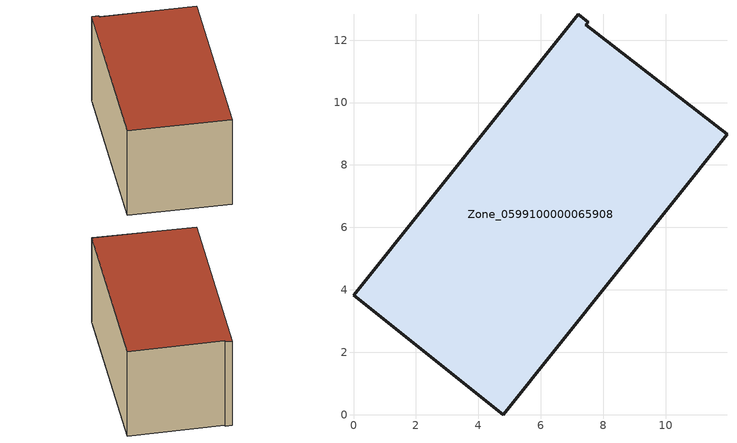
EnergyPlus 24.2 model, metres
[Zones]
Zone_0599100000065908
 floor ground (C_G): 7.51,12.57 7.45,12.49 11.97,8.98 4.8,0 0,3.83 7.2,12.83 z0.46
 wall outside (C_F): 7.51,12.57 7.2,12.83 0,3.83 4.8,0 11.97,8.98 7.45,12.49 7.51,12.57 z0.46:6.4
 roof outside (C_R): 7.45,12.49 7.51,12.57 7.2,12.83 0,3.83 4.8,0 11.97,8.98 z6.4
[BUILDING]
Pand.0599100000065908: North Axis=0; Terrain=City; Loads Convergence Tolerance Value=0.04; Temperature Convergence Tolerance Value=0.4; Solar Distribution=FullExterior; Maximum Number of Warmup Days=25; Minimum Number of Warmup Days=1
[Site:Location]
Rotterdam.The.Hague.AP_ZH_NLD Design_Conditions: Latitude=51.96; Longitude=4.45; Time Zone=1; Elevation=-4.5
[SITE:GROUNDTEMPERATURE:BUILDINGSURFACE]
18, 18, 18, 18, 18, 18, 18, 18, 18, 18, 18, 18
[MATERIAL] Thermal Absorptance=0.9; Solar Absorptance=0.7; Visible Absorptance=0.7
Name | Roughness | Thickness | Conductivity | Density | Specific Heat
G.TI.1946-1964 | MediumSmooth | 0.15 | 1 | 540 | 1210
F.TI.1946-1964 | Rough | 0.3 | 0.857143 | 1920 | 840
R.TI.1946-1964 | MediumRough | 0.2 | 0.277778 | 1500 | 1000
[CONSTRUCTION]
C_G: G.TI.1946-1964
C_F: F.TI.1946-1964
C_R: R.TI.1946-1964
[ZONE]
Zone_0599100000065908: Type=1; Multiplier=1; Ceiling Height=Autocalculate; Volume=Autocalculate; Floor Area=autocalculate; Part of Total Floor Area=Yes
[ZONEINFILTRATION:DESIGNFLOWRATE]
Infil_Zone_0599100000065908: Zone or ZoneList or Space or SpaceList=Zone_0599100000065908; Schedule=AlwaysOn; Design Flow Rate Calculation Method=Flow/Area; Flow Rate per Floor Area=0.003; Constant Term Coefficient=1; Temperature Term Coefficient=0; Velocity Term Coefficient=0; Velocity Squared Term Coefficient=0
[HVACTEMPLATE:ZONE:IDEALLOADSAIRSYSTEM]
Zone_0599100000065908: Maximum Heating Supply Air Temperature=50; Minimum Cooling Supply Air Temperature=13; Maximum Heating Supply Air Humidity Ratio=0.0156; Minimum Cooling Supply Air Humidity Ratio=0.0077; Heating Limit=NoLimit; Cooling Limit=NoLimit; Dehumidification Control Type=ConstantSensibleHeatRatio; Cooling Sensible Heat Ratio=0.7; Dehumidification Setpoint=60; Humidification Control Type=None; Humidification Setpoint=30; Outdoor Air Method=None; Outdoor Air Flow Rate per Person=0.00944; Outdoor Air Flow Rate per Zone Floor Area=0; Outdoor Air Flow Rate per Zone=0; Demand Controlled Ventilation Type=None; Outdoor Air Economizer Type=NoEconomizer; Heat Recovery Type=None; Sensible Heat Recovery Effectiveness=0.7; Latent Heat Recovery Effectiveness=0.65
[ZONECONTROL:THERMOSTAT]
ThermostatControl_Zone_0599100000065908: Zone or ZoneList=Zone_0599100000065908; Control Type Schedule=DualSetpointControlType; Control 1=Thermostat_Zone_0599100000065908; Temperature Difference Between Cutout And Setpoint=0
[THERMOSTATSETPOINT:DUALSETPOINT]
Thermostat_Zone_0599100000065908: Heating Setpoint Temperature Schedule=HeatingSetpoint_Zone_0599100000065908; Cooling Setpoint Temperature Schedule=CoolingSetpoint_Zone_0599100000065908
[SCHEDULE:COMPACT]
HeatingSetpoint_Zone_0599100000065908: Through: 12/31, For: AllDays, Until: 24:00, 21
CoolingSetpoint_Zone_0599100000065908: Through: 12/31, For: AllDays, Until: 24:00, 24
DualSetpointControlType: Through: 12/31, For: AllDays, Until: 24:00, 4
AlwaysOn: Through: 12/31, For: AllDays, Until: 24:00, 1
